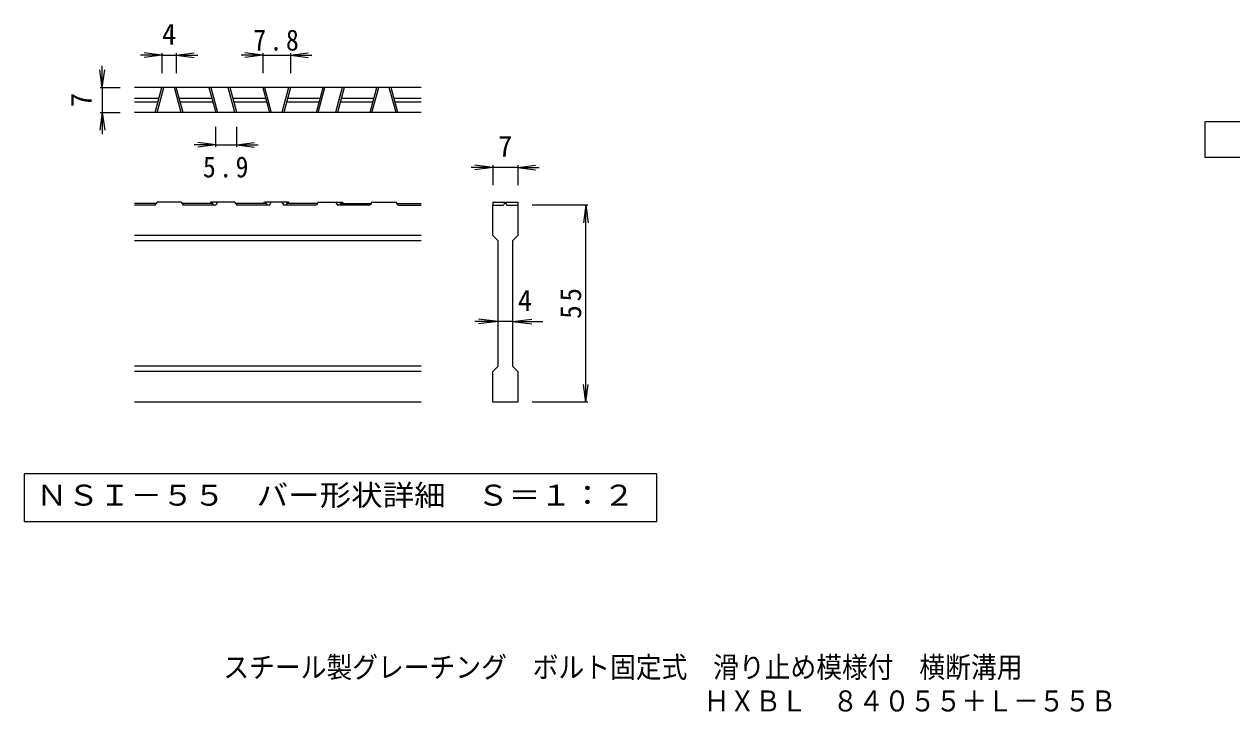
# Model space of a CAD drawing. Units: millimetres on the paper, enlarged 5 times, with parts at other scales. Extents: x -929 to 909, y -685 to 662.
# Drawn here: x -568 to 275, y -685 to -205 of the extents above; entities that cross this region are included whole.
import ezdxf
from ezdxf.enums import TextEntityAlignment as Align

# ---------------------------------------------------------------- set-up
doc = ezdxf.new("R2010")
doc.units = ezdxf.units.MM
doc.header["$LTSCALE"] = 5
for name, color, linetype, lineweight in [('D-0', 7, 'Continuous', 9), ('D-2', 3, 'Continuous', 9), ('D-4', 7, 'Continuous', 9), ('F-4_F-4ﾚｲﾔ', 2, 'Continuous', 9)]:
    doc.layers.add(name, color=color, linetype=linetype, lineweight=lineweight)
doc.layers.add('F-5_F-5ﾚｲﾔ', color=3, linetype='Continuous')
doc.styles.add('ＭＳ ゴシック', font='')
doc.styles.get('ＭＳ ゴシック').set_extended_font_data('MS Gothic')

msp = doc.modelspace()

# ---------------------------------------------------------------- linework, layer by layer
at = {"layer": 'D-0'}
msp.add_lwpolyline([(-568.349, -518.499), (-568.349, -551.725), (-126.695, -551.725), (-126.695, -518.499)], close=True, dxfattribs=at)
at = {"layer": 'D-2'}
for p, q in [((-291.272, -248.999), (-491.272, -248.999)), ((-476.818, -266.499), (-472.129, -248.999)), ((-475.524, -266.499), (-470.835, -248.999)), ((-458.734, -266.499), (-463.423, -248.999)), ((-457.44, -266.499), (-462.129, -248.999)), ((-439.318, -248.999), (-434.629, -266.499)), ((-438.024, -248.999), (-433.335, -266.499)), ((-421.234, -266.499), (-425.923, -248.999)), ((-419.94, -266.499), (-424.629, -248.999)), ((-401.818, -248.999), (-397.129, -266.499)), ((-400.524, -248.999), (-395.835, -266.499)), ((-383.734, -248.999), (-388.423, -266.499)), ((-382.44, -248.999), (-387.129, -266.499)), ((-364.318, -266.499), (-359.629, -248.999)), ((-363.024, -266.499), (-358.335, -248.999)), ((-346.234, -248.999), (-350.923, -266.499)), ((-344.94, -248.999), (-349.629, -266.499)), ((-326.818, -266.499), (-322.129, -248.999)), ((-325.524, -266.499), (-320.835, -248.999)), ((-308.734, -266.499), (-313.423, -248.999)), ((-307.44, -266.499), (-312.129, -248.999)), ((-491.272, -256.499), (-474.139, -256.499)), ((-491.272, -258.999), (-474.809, -258.999)), ((-460.12, -256.499), (-437.309, -256.499)), ((-459.45, -258.999), (-436.639, -258.999)), ((-422.62, -256.499), (-399.809, -256.499)), ((-421.95, -258.999), (-399.139, -258.999)), ((-385.12, -258.999), (-362.309, -258.999)), ((-384.45, -256.499), (-361.639, -256.499)), ((-347.62, -258.999), (-324.809, -258.999)), ((-346.95, -256.499), (-324.139, -256.499)), ((-310.12, -256.499), (-291.272, -256.499)), ((-309.45, -258.999), (-291.272, -258.999)), ((-291.272, -266.499), (-491.272, -266.499)), ((-476.171, -329.999), (-491.272, -329.999)), ((-476.818, -330.999), (-491.272, -330.999)), ((-476.818, -330.999), (-475.524, -328.999)), ((-458.734, -328.999), (-475.524, -328.999)), ((-458.734, -328.999), (-457.44, -330.999)), ((-436.639, -329.999), (-458.087, -329.999)), ((-434.629, -330.999), (-457.44, -330.999)), ((-438.024, -328.999), (-438.671, -329.999)), ((-421.234, -328.999), (-438.024, -328.999)), ((-436.639, -329.999), (-436.639, -330.999)), ((-433.335, -328.999), (-434.629, -330.999)), ((-421.234, -328.999), (-419.94, -330.999)), ((-399.139, -329.999), (-420.587, -329.999)), ((-397.129, -330.999), (-419.94, -330.999)), ((-401.171, -329.999), (-400.524, -328.999)), ((-383.734, -328.999), (-400.524, -328.999)), ((-399.139, -329.999), (-399.139, -330.999)), ((-397.129, -330.999), (-395.835, -328.999)), ((-388.423, -328.999), (-387.129, -330.999)), ((-364.318, -330.999), (-387.129, -330.999)), ((-385.12, -329.999), (-385.12, -330.999)), ((-363.671, -329.999), (-385.12, -329.999)), ((-383.087, -329.999), (-383.734, -328.999)), ((-363.024, -328.999), (-364.318, -330.999)), ((-363.024, -328.999), (-346.234, -328.999)), ((-350.923, -328.999), (-349.629, -330.999)), ((-326.818, -330.999), (-349.629, -330.999)), ((-347.62, -329.999), (-326.171, -329.999)), ((-347.62, -329.999), (-347.62, -330.999)), ((-346.234, -328.999), (-345.587, -329.999)), ((-325.524, -328.999), (-326.818, -330.999)), ((-325.524, -328.999), (-308.734, -328.999)), ((-307.44, -330.999), (-308.734, -328.999)), ((-308.087, -329.999), (-291.272, -329.999)), ((-307.44, -330.999), (-291.272, -330.999)), ((-241.272, -328.999), (-241.272, -330.999)), ((-241.272, -352.249), (-241.272, -330.999)), ((-241.272, -330.999), (-233.772, -330.999)), ((-232.547, -329.999), (-232.497, -329.999)), ((-231.272, -330.999), (-223.772, -330.999)), ((-223.772, -330.999), (-223.772, -352.249)), ((-291.272, -352.249), (-491.272, -352.249)), ((-241.272, -352.249), (-237.522, -355.999)), ((-227.522, -355.999), (-223.772, -352.249)), ((-291.272, -355.999), (-491.272, -355.999)), ((-237.522, -443.499), (-237.522, -355.999)), ((-227.522, -355.999), (-227.522, -443.499)), ((-291.272, -443.499), (-491.272, -443.499)), ((-241.272, -447.249), (-237.522, -443.499)), ((-227.522, -443.499), (-223.772, -447.249)), ((-291.272, -447.249), (-491.272, -447.249)), ((-241.272, -468.499), (-241.272, -447.249)), ((-223.772, -447.249), (-223.772, -468.499)), ((-291.272, -468.499), (-491.272, -468.499)), ((-223.772, -468.499), (-241.272, -468.499))]:
    msp.add_line(p, q, dxfattribs=at)
msp.add_lwpolyline([(-241.272, -328.999), (-223.772, -328.999), (-223.772, -330.999)], dxfattribs=at)
for centre, start, end in [((-232.547, -331.249), 90, 168.46303), ((-232.497, -331.249), 11.53696, 90)]:
    msp.add_arc(centre, 1.25, start, end, dxfattribs=at)
at = {"layer": 'D-4'}
for p, q in [((-472.129, -226.499), (-487.129, -226.499)), ((-472.129, -226.499), (-484.522, -224.867)), ((-472.129, -226.499), (-484.522, -228.131)), ((-472.129, -224.999), (-472.129, -238.999)), ((-472.129, -226.499), (-462.129, -226.499)), ((-462.129, -226.499), (-449.736, -224.867)), ((-462.129, -224.999), (-462.129, -238.999)), ((-462.129, -226.499), (-449.736, -228.131)), ((-462.129, -226.499), (-447.129, -226.499)), ((-401.818, -226.499), (-416.818, -226.499)), ((-401.818, -226.499), (-414.212, -224.867)), ((-401.818, -226.499), (-414.212, -228.131)), ((-401.818, -224.999), (-401.818, -238.999)), ((-401.818, -226.499), (-382.44, -226.499)), ((-382.44, -226.499), (-370.047, -224.867)), ((-382.44, -224.999), (-382.44, -238.999)), ((-382.44, -226.499), (-370.047, -228.131)), ((-382.44, -226.499), (-367.44, -226.499)), ((-513.772, -248.999), (-513.772, -233.999)), ((-513.772, -248.999), (-515.404, -236.606)), ((-513.772, -248.999), (-512.14, -236.606)), ((-515.272, -248.999), (-501.272, -248.999)), ((-513.772, -248.999), (-513.772, -266.499)), ((-513.772, -266.499), (-515.404, -278.892)), ((-515.272, -266.499), (-501.272, -266.499)), ((-513.772, -266.499), (-512.14, -278.892)), ((-513.772, -266.499), (-513.772, -281.499)), ((-434.629, -290.499), (-434.629, -276.499)), ((-419.94, -290.499), (-419.94, -276.499)), ((-434.629, -288.999), (-449.629, -288.999)), ((-434.629, -288.999), (-447.022, -287.368)), ((-434.629, -288.999), (-447.022, -290.631)), ((-419.94, -288.999), (-407.547, -290.631)), ((-419.94, -288.999), (-404.94, -288.999)), ((-241.272, -304.749), (-253.665, -303.118)), ((-241.272, -303.249), (-241.272, -317.249)), ((-223.772, -304.749), (-211.379, -303.118)), ((-223.772, -303.249), (-223.772, -317.249)), ((-241.272, -304.749), (-256.272, -304.749)), ((-241.272, -304.749), (-253.665, -306.381)), ((-223.772, -304.749), (-241.272, -304.749)), ((-223.772, -304.749), (-211.379, -306.381)), ((-223.772, -304.749), (-208.772, -304.749)), ((-174.772, -330.999), (-213.772, -330.999)), ((-176.272, -330.999), (-177.904, -343.392)), ((-176.272, -330.999), (-174.64, -343.392)), ((-176.272, -468.499), (-176.272, -330.999)), ((-237.522, -412.249), (-253.772, -412.249)), ((-237.522, -412.249), (-251.165, -410.618)), ((-237.522, -412.249), (-251.165, -413.881)), ((-227.522, -412.249), (-237.522, -412.249)), ((-227.522, -412.249), (-213.879, -410.618)), ((-227.522, -412.249), (-213.879, -413.881)), ((-227.522, -412.249), (-206.272, -412.249)), ((-176.272, -468.499), (-177.904, -456.106)), ((-176.272, -468.499), (-174.64, -456.106)), ((-174.772, -468.499), (-213.772, -468.499))]:
    msp.add_line(p, q, dxfattribs=at)
msp.add_lwpolyline([(-434.629, -288.999), (-419.94, -288.999), (-407.547, -287.368)], dxfattribs=at)
at = {"layer": 'F-4_F-4ﾚｲﾔ'}
msp.add_lwpolyline([(256.071, -297.856), (256.071, -272.856), (368.571, -272.856), (368.571, -297.856)], close=True, dxfattribs=at)

# ---------------------------------------------------------------- texts
at = {"layer": 'D-0', "color": 2, "style": 'ＭＳ ゴシック', "width": 1.1}
msp.add_text('ＮＳＩ－５５\u3000バー形状詳細\u3000Ｓ＝１：２', height=14.66, dxfattribs=at).set_placement((-560.022, -545.112), align=Align.BOTTOM_LEFT)
at = {"layer": 'D-4', "color": 2, "style": 'ＭＳ ゴシック'}
for s, p in [('4', (-472.129, -223.499)), ('7', (-237.522, -301.749)), ('4', (-223.772, -409.249))]:
    msp.add_text(s, height=14.66, dxfattribs=at).set_placement(p, align=Align.BOTTOM_LEFT)
msp.add_text('7', height=14.66, rotation=90, dxfattribs=at).set_placement((-516.772, -262.749), align=Align.BOTTOM_LEFT)
at = {"layer": 'D-4', "color": 2, "char_height": 14.66, "attachment_point": 7, "style": 'ＭＳ ゴシック'}
for s, insert in [('\\T1.27;\\W0.9;7.8', (-408.379, -223.499)), ('\\T1.27;\\W0.9;5.9', (-443.535, -311.999))]:
    msp.add_mtext(s, dxfattribs=dict(at, insert=insert))
at = {"layer": 'D-4', "color": 2, "insert": (-179.272, -410.374), "char_height": 14.66, "attachment_point": 7, "rotation": 90, "style": 'ＭＳ ゴシック'}
msp.add_mtext('\\T1.27;\\W0.95;55', dxfattribs=at)
at = {"layer": 'F-4_F-4ﾚｲﾔ', "style": 'ＭＳ ゴシック', "width": 0.9}
msp.add_text('スチール製グレーチング\u3000ボルト固定式\u3000滑り止め模様付\u3000横断溝用', height=14.66, dxfattribs=at).set_placement((-429.299, -665.114), align=Align.BOTTOM_LEFT)
at = {"layer": 'F-5_F-5ﾚｲﾔ', "color": 2, "style": 'ＭＳ ゴシック', "width": 0.9}
msp.add_text('ＨＸＢＬ\u3000８４０５５＋Ｌ－５５Ｂ', height=14.66, dxfattribs=at).set_placement((-93.986, -688.681), align=Align.BOTTOM_LEFT)

doc.saveas('drawing.dxf')
